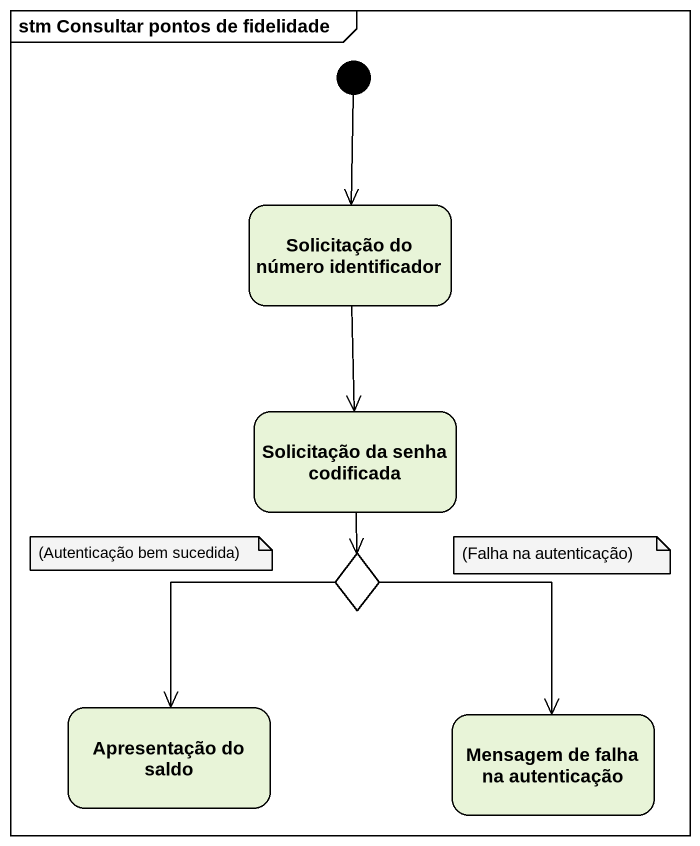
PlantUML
@startuml
mainframe stm Consultar pontos de fidelidade
hide empty description
state "Solicitação do número identificador" as Solicitação_do_número
state "Solicitação da senha codificada" as Solicitação_da_senha
state choice1 <<choice>>
state "Apresentação do saldo" as Apresentação_do_saldo
state "Mensagem de falha na autenticação" as Mensagem_de_falha_na
[*] --> Solicitação_do_número
Solicitação_do_número --> Solicitação_da_senha
Solicitação_da_senha --> choice1
choice1 --> Apresentação_do_saldo
choice1 --> Mensagem_de_falha_na
note as N1
  (Autenticação bem sucedida)
end note
note as N2
  (Falha na autenticação)
end note
@enduml
